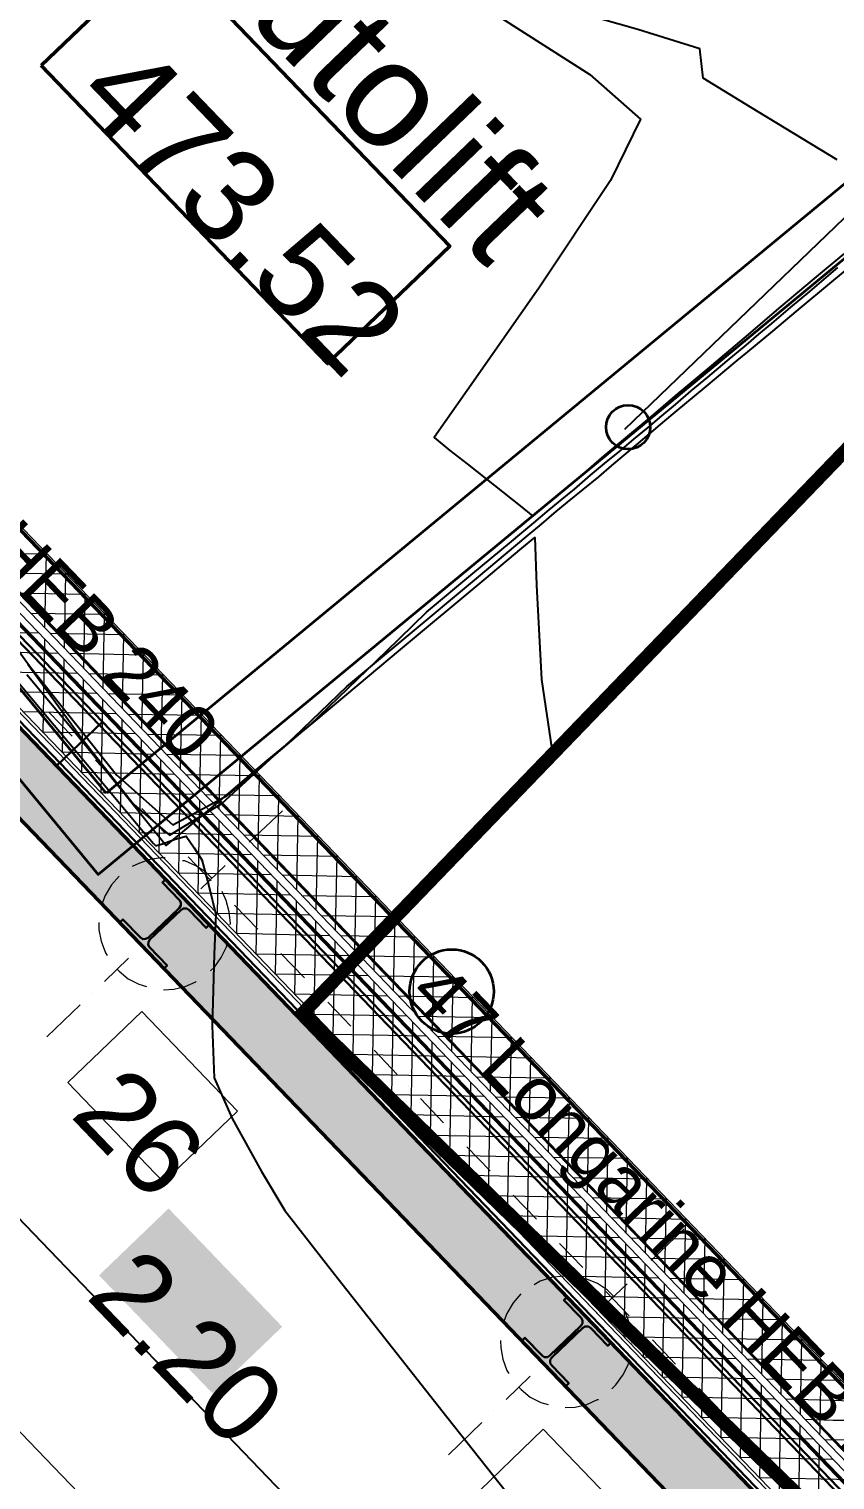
# Model space of a CAD drawing. Header units: metres. Extents: x 2687650.8 to 2687727.1, y 1234407.3 to 1234484.3.
# Drawn here: x 2687667.52 to 2687670.58, y 1234440.69 to 1234446.2 of the extents above; entities that cross this region are included whole.
import ezdxf

# ---------------------------------------------------------------- set-up
doc = ezdxf.new("R2010")
doc.units = ezdxf.units.M
for name, color, linetype, true_color in [('PDF_062_Bauten.062 Bauteilschraffuren', 7, 'Continuous', 0x7f7f7f), ('PDF_211_Wände_Beton.211', 7, 'Continuous', 0x7f7f7f), ('PDF_211_Wände_Beton.211 Bauteilschraffuren', 7, 'Continuous', 0x7f7f7f), ('PDF_211_Wände_Beton.211 Schichttrennlinien', 7, 'Continuous', 0x7f7f7f), ('PDF_3D_Kurven', 7, 'Continuous', 0xdda500), ('PDF_3D_Kurven-Nebenhoehen', 7, 'Continuous', 0xdda500), ('PDF_A-2D-BÖSCHUNGEN', 7, 'Continuous', 0xfdfdfd), ('PDF_AV_01234-Bobe-Gartenanlage', 7, 'Continuous', 0xfdfdfd), ('PDF_E_Farbe Beton', 7, 'Continuous', 0xdfff7f), ('PDF_Rühlwand Träger u Vermassung', 7, 'Continuous', 0x0ac1ff)]:
    doc.layers.add(name, color=color, linetype=linetype, true_color=true_color)
for name, color, linetype in [('PDF_A-KOTEN', 7, 'Continuous'), ('PDF_A__BEML', 7, 'Continuous'), ('PDF_A__Text', 7, 'Continuous'), ('PDF_AV_01211-Bobe-Gebaeude', 7, 'Continuous'), ('PDF_AV_01313-Mauer-Sockel', 7, 'Continuous'), ('PDF_E_BETON', 7, 'Continuous'), ('PDF_E_Text', 7, 'Continuous'), ('PDF_PDF_Geometrie', 5, 'Continuous'), ('PDF_Text', 7, 'Continuous')]:
    doc.layers.add(name, color=color, linetype=linetype)
doc.styles.add('PDF Arial', font='arial.ttf')

# ---------------------------------------------------------------- blocks, each defined once
blk = doc.blocks.new('A$C1c84ec86')
at = {"layer": 'PDF_A__BEML', "true_color": 0xffffff, "transparency": 33554559}
blk.add_hatch(color=7, dxfattribs=at).paths.add_polyline_path([(2037.96, 437.95), (2037.96, 401.33), (2100.19, 401.33), (2100.19, 437.95)])
at = {"layer": 'PDF_E_Farbe Beton', "true_color": 0xbfff7f, "transparency": 33554559}
h = blk.add_hatch(color=71, dxfattribs=at)
h.paths.add_polyline_path([(3096.53, 1972.34), (3087.64, 1847.46), (3087.42, 523.67), (612.36, 523.67), (612.36, 1217.32), (591.83, 1429.41), (592.04, 1430.89), (672.48, 2565.87), (2668.74, 2565.87), (2848.03, 2530.94), (2997.89, 2390.18), (3013.34, 2375.79), (3093.99, 2206.03), (3096.53, 2200.53)])
h.paths.add_polyline_path([(3120.45, 1972.34), (3120.45, 2206.03), (3039.8, 2375.79), (3033.03, 2390.18), (2883.16, 2530.94), (2859.46, 2553.17), (2794.47, 2565.87), (2671.07, 2589.79), (650.04, 2589.79), (648.35, 2565.87), (567.91, 1430.89), (568.12, 1429.41), (588.44, 1217.32), (588.44, 499.75), (3111.55, 499.75), (3111.55, 1847.46)], flags=0)
at = {"layer": 'PDF_Rühlwand Träger u Vermassung', "transparency": 33554559}
for points in [[(1946.94, 499.75), (1971.07, 499.75), (1971.07, 501.45), (1960.91, 501.45), (1960.49, 501.66), (1960.07, 502.08), (1959.86, 502.51), (1959.64, 502.72), (1959.64, 503.14), (1959.43, 503.56), (1959.64, 519.86), (1959.64, 520.71), (1959.86, 520.92), (1960.07, 521.34), (1960.28, 521.56), (1960.7, 521.77), (1960.91, 521.98), (1971.07, 521.98), (1971.07, 523.67), (1947.16, 523.67), (1947.16, 521.98), (1957.1, 521.98), (1957.53, 521.77), (1957.74, 521.56), (1958.16, 521.34), (1958.37, 520.92), (1958.37, 520.71), (1958.59, 520.29), (1958.59, 503.14), (1958.37, 502.72), (1958.16, 502.51), (1957.95, 502.08), (1957.53, 501.66), (1957.1, 501.45), (1946.94, 501.45)], [(2167.08, 499.75), (2191, 499.75), (2191, 501.45), (2180.84, 501.45), (2180.63, 501.66), (2180.21, 501.87), (2179.99, 502.08), (2179.78, 502.51), (2179.57, 502.72), (2179.57, 520.71), (2179.78, 520.92), (2179.99, 521.34), (2180.21, 521.56), (2180.63, 521.77), (2180.84, 521.98), (2191, 521.98), (2191, 523.67), (2167.08, 523.67), (2167.08, 521.98), (2177.24, 521.98), (2177.45, 521.77), (2177.88, 521.56), (2178.09, 521.34), (2178.3, 520.92), (2178.51, 520.71), (2178.51, 503.14), (2178.3, 502.72), (2178.3, 502.51), (2178.09, 502.08), (2177.88, 501.87), (2177.45, 501.66), (2177.24, 501.45), (2167.08, 501.45)]]:
    blk.add_hatch(color=256, dxfattribs=at).paths.add_polyline_path(points)
at = {"layer": 'PDF_062_Bauten.062 Bauteilschraffuren', "lineweight": 18}
blk.add_lwpolyline([(2621.11, 2560.79), (677.13, 2560.79), (608.13, 1589.22), (608.13, 1483.39), (616.38, 1483.39), (616.38, 527.69), (3083.61, 527.69), (3083.61, 1406.76), (3082.98, 1406.76), (3083.61, 1981.87), (3091.45, 1981.87), (3091.45, 2122.63)], dxfattribs=at)
at = {"layer": 'PDF_211_Wände_Beton.211', "lineweight": 18}
for points in [[(2625.56, 2560.79), (677.13, 2560.79), (676.5, 2552.75), (608.34, 1592.4), (608.34, 1483.39), (616.38, 1483.39), (616.38, 527.69), (617.44, 527.69), (3082.56, 527.69), (3083.61, 527.69), (3083.61, 1981.87), (3091.45, 1981.87), (3091.45, 2101.89), (3091.45, 2123.9)], [(3057.58, 2120.3), (2703.03, 2120.3), (2036.9, 2120.3), (1550.49, 2120.3), (1524.45, 2120.3), (1524.45, 1612.29), (1524.45, 1598.32), (1524.45, 1590.28), (1550.49, 1590.28), (1550.49, 2100.41), (2036.9, 2100.41), (2703.03, 2100.41), (3057.58, 2100.41), (3057.58, 1981.87), (3057.58, 553.73), (642.42, 553.73), (642.42, 1483.39), (642.42, 1591.13), (708.88, 2526.92), (2625.35, 2526.92)]]:
    blk.add_lwpolyline(points, dxfattribs=at)
blk.add_lwpolyline([(1630.5, 1014.75), (1610.39, 1014.75), (1610.39, 950.82), (1630.5, 950.82), (1630.5, 994.85), (2270.59, 994.85), (2270.59, 576.8), (1630.5, 576.8), (1630.5, 620.83), (1610.39, 620.83), (1610.39, 556.69), (1630.5, 556.69), (2290.49, 556.69), (2290.49, 576.8), (2290.49, 994.85), (2290.49, 1014.75)], close=True, dxfattribs=at)
at = {"layer": 'PDF_211_Wände_Beton.211 Bauteilschraffuren', "lineweight": 18}
for points in [[(2252.38, 556.69), (2270.59, 574.69), (2271.44, 575.74), (2272.49, 576.8), (2290.49, 594.79)], [(2262.97, 556.69), (2270.59, 564.1), (2276.73, 570.45), (2283.08, 576.8), (2290.49, 584.21)], [(1807.03, 556.69), (1826.93, 576.8)], [(1817.61, 556.69), (1837.51, 576.8)], [(1846.61, 556.69), (1826.72, 576.8)], [(1828.2, 556.69), (1848.09, 576.8)], [(1857.41, 556.69), (1837.3, 576.8)], [(1838.78, 556.69), (1858.68, 576.8)], [(1867.99, 556.69), (1847.88, 576.8)], [(1849.36, 556.69), (1869.47, 576.8)], [(1878.57, 556.69), (1858.47, 576.8)], [(1859.95, 556.69), (1880.06, 576.8)], [(1889.16, 556.69), (1869.05, 576.8)], [(1870.53, 556.69), (1890.64, 576.8)], [(1899.74, 556.69), (1879.84, 576.8)], [(1881.11, 556.69), (1901.22, 576.8)], [(1910.33, 556.69), (1890.43, 576.8)], [(1891.91, 556.69), (1911.81, 576.8)], [(1920.91, 556.69), (1901.01, 576.8)], [(1902.49, 556.69), (1922.39, 576.8)], [(1931.49, 556.69), (1911.6, 576.8)], [(1913.08, 556.69), (1932.97, 576.8)], [(1942.08, 556.69), (1922.18, 576.8)], [(1923.66, 556.69), (1943.56, 576.8)], [(1952.87, 556.69), (1932.76, 576.8)], [(1934.24, 556.69), (1954.14, 576.8)], [(1963.45, 556.69), (1943.35, 576.8)], [(1944.83, 556.69), (1964.94, 576.8)], [(1974.04, 556.69), (1953.93, 576.8)], [(1955.41, 556.69), (1975.52, 576.8)], [(1984.62, 556.69), (1964.51, 576.8)], [(1965.99, 556.69), (1986.1, 576.8)], [(1995.21, 556.69), (1975.31, 576.8)], [(1976.58, 556.69), (1996.69, 576.8)], [(2005.79, 556.69), (1985.89, 576.8)], [(1987.37, 556.69), (2007.27, 576.8)], [(2016.37, 556.69), (1996.48, 576.8)], [(1997.96, 556.69), (2017.85, 576.8)], [(2026.96, 556.69), (2007.06, 576.8)], [(2008.54, 556.69), (2028.44, 576.8)], [(2037.54, 556.69), (2017.64, 576.8)], [(2019.12, 556.69), (2039.02, 576.8)], [(2048.33, 556.69), (2028.23, 576.8)], [(2029.71, 556.69), (2049.6, 576.8)], [(2058.92, 556.69), (2038.81, 576.8)], [(2040.29, 556.69), (2060.4, 576.8)], [(2069.5, 556.69), (2049.39, 576.8)], [(2050.87, 556.69), (2070.98, 576.8)], [(2080.09, 556.69), (2059.98, 576.8)], [(2061.46, 556.69), (2081.57, 576.8)], [(2090.67, 556.69), (2070.77, 576.8)], [(2072.04, 556.69), (2092.15, 576.8)], [(2101.25, 556.69), (2081.36, 576.8)], [(2082.84, 556.69), (2102.73, 576.8)], [(2111.84, 556.69), (2091.94, 576.8)], [(2093.42, 556.69), (2113.32, 576.8)], [(2122.42, 556.69), (2102.52, 576.8)], [(2104, 556.69), (2123.9, 576.8)], [(2133, 556.69), (2113.11, 576.8)], [(2114.59, 556.69), (2134.48, 576.8)], [(2143.8, 556.69), (2123.69, 576.8)], [(2125.17, 556.69), (2145.07, 576.8)], [(2154.38, 556.69), (2134.27, 576.8)], [(2135.75, 556.69), (2155.86, 576.8)], [(2164.96, 556.69), (2144.86, 576.8)], [(2146.34, 556.69), (2166.45, 576.8)], [(2175.55, 556.69), (2155.44, 576.8)], [(2156.92, 556.69), (2177.03, 576.8)], [(2186.13, 556.69), (2166.23, 576.8)], [(2167.5, 556.69), (2187.61, 576.8)], [(2196.72, 556.69), (2176.82, 576.8)], [(2178.3, 556.69), (2198.2, 576.8)], [(2207.3, 556.69), (2187.4, 576.8)], [(2188.88, 556.69), (2208.78, 576.8)], [(2217.88, 556.69), (2197.99, 576.8)], [(2199.47, 556.69), (2219.36, 576.8)], [(2228.47, 556.69), (2208.57, 576.8)], [(2210.05, 556.69), (2229.95, 576.8)], [(2239.26, 556.69), (2219.15, 576.8)], [(2220.63, 556.69), (2240.53, 576.8)], [(2249.84, 556.69), (2229.74, 576.8)], [(2231.22, 556.69), (2251.33, 576.8)], [(2260.43, 556.69), (2240.32, 576.8)], [(2241.8, 556.69), (2261.91, 576.8)], [(2271.01, 556.69), (2270.59, 557.33), (2250.9, 576.8)], [(2273.76, 556.69), (2282.02, 565.16), (2290.49, 573.63)], [(1821.42, 528.75), (1846.4, 553.73)], [(1832.01, 528.75), (1856.98, 553.73)], [(1842.59, 528.75), (1867.57, 553.73)], [(1874.76, 528.75), (1849.79, 553.73)], [(1853.17, 528.75), (1878.15, 553.73)], [(1885.35, 528.75), (1860.37, 553.73)], [(1863.76, 528.75), (1888.73, 553.73)], [(1895.93, 528.75), (1870.95, 553.73)], [(1874.34, 528.75), (1899.32, 553.73)], [(1906.52, 528.75), (1881.54, 553.73)], [(1884.92, 528.75), (1910.11, 553.73)], [(1917.1, 528.75), (1892.12, 553.73)], [(1895.72, 528.75), (1920.7, 553.73)], [(1927.68, 528.75), (1902.71, 553.73)], [(1906.3, 528.75), (1931.28, 553.73)], [(1938.27, 528.75), (1913.29, 553.73)], [(1916.89, 528.75), (1941.86, 553.73)], [(1949.06, 528.75), (1923.87, 553.73)], [(1927.47, 528.75), (1952.45, 553.73)], [(1959.64, 528.75), (1934.67, 553.73)], [(1938.05, 528.75), (1963.03, 553.73)], [(1970.23, 528.75), (1945.25, 553.73)], [(1948.64, 528.75), (1973.61, 553.73)], [(1980.81, 528.75), (1955.83, 553.73)], [(1959.22, 528.75), (1984.2, 553.73)], [(1991.4, 528.75), (1966.42, 553.73)], [(1969.8, 528.75), (1994.78, 553.73)], [(2001.98, 528.75), (1977, 553.73)], [(1980.39, 528.75), (2005.58, 553.73)], [(2012.56, 528.75), (1987.59, 553.73)], [(1991.18, 528.75), (2016.16, 553.73)], [(2023.15, 528.75), (1998.17, 553.73)], [(2001.77, 528.75), (2026.74, 553.73)], [(2033.73, 528.75), (2008.75, 553.73)], [(2012.35, 528.75), (2037.33, 553.73)], [(2044.52, 528.75), (2019.34, 553.73)], [(2022.93, 528.75), (2047.91, 553.73)], [(2055.11, 528.75), (2030.13, 553.73)], [(2033.52, 528.75), (2058.49, 553.73)], [(2065.69, 528.75), (2040.71, 553.73)], [(2044.1, 528.75), (2069.08, 553.73)], [(2076.27, 528.75), (2051.3, 553.73)], [(2054.68, 528.75), (2079.66, 553.73)], [(2086.86, 528.75), (2061.88, 553.73)], [(2065.27, 528.75), (2090.25, 553.73)], [(2097.44, 528.75), (2072.46, 553.73)], [(2075.85, 528.75), (2101.04, 553.73)], [(2108.03, 528.75), (2083.05, 553.73)], [(2086.65, 528.75), (2111.62, 553.73)], [(2118.61, 528.75), (2093.63, 553.73)], [(2097.23, 528.75), (2122.21, 553.73)], [(2129.19, 528.75), (2104.22, 553.73)], [(2107.81, 528.75), (2132.79, 553.73)], [(2139.99, 528.75), (2114.8, 553.73)], [(2118.4, 528.75), (2143.37, 553.73)], [(2150.57, 528.75), (2125.59, 553.73)], [(2128.98, 528.75), (2153.96, 553.73)], [(2161.15, 528.75), (2136.18, 553.73)], [(2139.56, 528.75), (2164.54, 553.73)], [(2171.74, 528.75), (2146.76, 553.73)], [(2150.15, 528.75), (2175.13, 553.73)], [(2182.32, 528.75), (2157.34, 553.73)], [(2160.73, 528.75), (2185.71, 553.73)], [(2192.91, 528.75), (2167.93, 553.73)], [(2171.31, 528.75), (2196.5, 553.73)], [(2203.49, 528.75), (2178.51, 553.73)], [(2182.11, 528.75), (2207.09, 553.73)], [(2214.07, 528.75), (2189.1, 553.73)], [(2192.69, 528.75), (2217.67, 553.73)], [(2224.66, 528.75), (2199.68, 553.73)], [(2203.28, 528.75), (2228.25, 553.73)], [(2235.45, 528.75), (2210.26, 553.73)], [(2213.86, 528.75), (2238.84, 553.73)], [(2246.03, 528.75), (2221.06, 553.73)], [(2224.44, 528.75), (2249.42, 553.73)], [(2256.62, 528.75), (2231.64, 553.73)], [(2235.03, 528.75), (2260, 553.73)], [(2267.2, 528.75), (2242.22, 553.73)], [(2245.61, 528.75), (2270.59, 553.73)], [(2277.79, 528.75), (2252.81, 553.73)], [(2256.19, 528.75), (2281.17, 553.73)], [(2288.37, 528.75), (2263.39, 553.73)], [(2266.78, 528.75), (2291.97, 553.73)], [(2298.95, 528.75), (2273.98, 553.73)]]:
    blk.add_lwpolyline(points, dxfattribs=at)
at = {"layer": 'PDF_211_Wände_Beton.211 Schichttrennlinien', "lineweight": 18}
blk.add_lwpolyline([(617.44, 528.75), (642.42, 528.75), (3057.58, 528.75), (3082.56, 528.75)], dxfattribs=at)
at = {"layer": 'PDF_3D_Kurven', "lineweight": 25}
for points in [[(1803.01, 538.7), (1863.33, 534.47), (1905.46, 531.72), (1927.05, 530.23), (1934.24, 529.81), (1935.3, 529.81), (1935.51, 530.02), (1936.57, 532.14), (1938.69, 536.8), (1940.81, 540.61), (1946.1, 539.76), (1951.39, 538.7), (1960.28, 533.83), (1970.02, 528.12), (1980.39, 517.32), (1999.44, 497.85), (2014.26, 484.73), (2030.13, 479.01), (2052.36, 473.08), (2069.08, 469.27), (2099.56, 466.1), (2168.14, 459.32), (2256.19, 450.86)], [(1927.05, 896.64), (1889.79, 886.69), (1869.47, 881.4), (1865.03, 884.78), (1860.58, 888.17), (1838.99, 876.32), (1799.62, 853.46)], [(1800.05, 842.02), (1838.57, 851.34), (1864.18, 853.46), (1873.07, 829.11), (1883.65, 781.28), (1892.76, 734.71), (1896.99, 713.33), (1904.61, 714.18), (1912.87, 715.45), (1925.99, 717.14), (1938.27, 718.83), (1944.4, 719.68), (1945.25, 730.69), (1946.1, 743.6), (1946.73, 755.03), (1947.58, 766.67), (1948.43, 778.31), (1949.06, 790.38), (1950.12, 806.04), (1951.39, 824.24), (1952.45, 842.66), (1953.51, 859.17), (1954.56, 873.78)]]:
    blk.add_lwpolyline(points, dxfattribs=at)
at = {"layer": 'PDF_3D_Kurven-Nebenhoehen', "lineweight": 25}
for points in [[(1802.59, 549.5), (1853.6, 542.51), (1905.67, 537.64), (1934.24, 539.97), (1940.59, 562.83), (1942.92, 603.68), (1942.92, 644.11), (1942.71, 665.28), (1944.4, 688.14), (1945.67, 706.13), (1946.1, 712.27), (1946.52, 718.2), (1946.94, 724.76), (1947.37, 731.32), (1948, 738.09), (1948.43, 746.14), (1948.85, 753.12), (1949.48, 760.53), (1949.91, 767.52), (1950.54, 774.5), (1950.97, 781.28), (1951.39, 788.05), (1951.81, 795.88), (1952.45, 804.14), (1953.08, 813.66), (1953.72, 822.97), (1954.14, 829.32), (1954.56, 835.67), (1955.2, 844.99), (1955.83, 854.51), (1956.26, 861.5), (1956.68, 868.48)], [(1852.12, 542.51), (1885.98, 537.85), (1918.37, 534.68), (1936.15, 536.37), (1941.23, 559.02), (1942.08, 596.28), (1942.08, 624), (1944.19, 652.16), (1946.73, 688.78), (1948, 707.19), (1948.43, 713.33), (1948.85, 719.89), (1949.27, 726.24), (1949.7, 732.8), (1950.33, 740.42), (1950.97, 748.04), (1951.39, 754.6), (1952.24, 767.73), (1953.08, 780.85), (1953.51, 785.93), (1954.56, 801.17), (1955.62, 816.41), (1956.05, 821.7), (1956.89, 832.92), (1957.74, 846.47), (1959.01, 862.98), (1960.07, 877.37)], [(1854.66, 539.55), (1882.6, 537.64), (1901.22, 535.95), (1925.78, 533.83), (1938.05, 532.77), (1938.69, 540.82), (1939.96, 559.23), (1941.44, 582.73), (1943.13, 605.59), (1946.1, 648.35), (1949.06, 689.62), (1950.33, 708.25), (1950.75, 714.6), (1964.3, 702.53), (1991.4, 679.04), (2013.2, 663.59), (2014.68, 663.59)]]:
    blk.add_lwpolyline(points, dxfattribs=at)
at = {"layer": 'PDF_A-2D-BÖSCHUNGEN', "lineweight": 25}
blk.add_lwpolyline([(2362.45, 1069.15), (2362.45, 559.23), (2312.5, 559.23), (1602.56, 559.23), (1552.39, 559.23), (1552.39, 558.6), (2362.45, 558.81), (2362.45, 559.23)], dxfattribs=at)
at = {"layer": 'PDF_A-KOTEN', "lineweight": 50}
blk.add_lwpolyline([(1691.88, 703.59), (1691.88, 767.94), (1848.73, 767.94), (1848.73, 703.59)], close=True, dxfattribs=at)
at = {"layer": 'PDF_A__BEML', "lineweight": 25}
blk.add_lwpolyline([(1942.92, 394.34), (2195.02, 394.34)], dxfattribs=at)
at = {"layer": 'PDF_A__Text', "lineweight": 18}
for points in [[(2029.5, 482.4), (1977, 482.4), (1977, 443.45), (2029.5, 443.45)], [(2249.42, 482.4), (2196.93, 482.4), (2196.93, 443.45), (2249.42, 443.45)]]:
    blk.add_lwpolyline(points, close=True, dxfattribs=at)
at = {"layer": 'PDF_AV_01211-Bobe-Gebaeude', "lineweight": 0, "const_width": 5.09}
blk.add_lwpolyline([(2642.28, 1209.17), (2629.9, 1514.08), (2219.05, 1482.01), (2230.69, 1192.23), (1979.96, 1181.97), (1981.02, 1154.03), (1996.16, 1154.66), (2019.86, 526), (2669.48, 547.91), (2667.89, 588.13), (2643.66, 1178.9)], dxfattribs=at)
at = {"layer": 'PDF_AV_01234-Bobe-Gartenanlage', "lineweight": 25}
for points in [[(2008.96, 815.78), (2008.96, 816.41)], [(2008.96, 814.93), (2008.96, 815.57)], [(2008.96, 813.87), (2008.96, 814.72)], [(2008.96, 813.03), (2008.96, 813.66)], [(2008.96, 812.18), (2008.96, 812.81)], [(2009.18, 811.12), (2008.96, 811.97)], [(2009.18, 810.27), (2009.18, 810.91)], [(2009.18, 809.22), (2009.18, 810.06)], [(2009.18, 808.37), (2009.18, 809)], [(2009.18, 807.52), (2009.18, 808.16)], [(2009.18, 806.46), (2009.18, 807.31)], [(2009.39, 805.62), (2009.18, 806.25)], [(2009.39, 804.56), (2009.39, 805.41)], [(2009.39, 803.71), (2009.39, 804.35)], [(2009.39, 802.87), (2009.39, 803.5)], [(2009.39, 801.81), (2009.39, 802.65)], [(2009.39, 800.96), (2009.39, 801.6)], [(2009.6, 800.11), (2009.39, 800.75)], [(2009.6, 799.06), (2009.6, 799.69)], [(2009.6, 798.21), (2009.6, 798.84)], [(2009.6, 797.15), (2009.6, 798)], [(2009.6, 796.3), (2009.6, 796.94)], [(2009.6, 795.46), (2009.6, 796.09)], [(2009.81, 794.4), (2009.6, 795.03)], [(2009.81, 793.55), (2009.81, 794.19)], [(2009.81, 792.49), (2009.81, 793.34)], [(2009.81, 791.65), (2009.81, 792.28)], [(2009.81, 790.8), (2009.81, 791.44)], [(2009.81, 789.74), (2009.81, 790.59)], [(2010.02, 788.9), (2009.81, 789.53)], [(2010.02, 787.84), (2010.02, 788.68)], [(2010.02, 786.99), (2010.02, 787.63)], [(2010.02, 786.14), (2010.02, 786.78)], [(2010.02, 785.09), (2010.02, 785.93)], [(2010.02, 784.24), (2010.02, 784.87)], [(2010.23, 783.18), (2010.02, 784.03)], [(2010.23, 782.33), (2010.23, 782.97)], [(2010.23, 781.49), (2010.23, 782.12)], [(2010.23, 780.43), (2010.23, 781.28)], [(2010.23, 779.58), (2010.23, 780.22)], [(2010.23, 778.74), (2010.23, 779.37)], [(2010.45, 777.68), (2010.23, 778.31)], [(2010.45, 776.83), (2010.45, 777.47)], [(2010.45, 775.77), (2010.45, 776.62)], [(2010.45, 774.93), (2010.45, 775.56)], [(2010.45, 774.08), (2010.45, 774.71)], [(2010.45, 773.02), (2010.45, 773.87)], [(2010.66, 772.17), (2010.45, 772.81)], [(2010.66, 771.12), (2010.66, 771.96)], [(2010.66, 770.27), (2010.66, 770.9)], [(2010.66, 769.42), (2010.66, 770.06)], [(2010.66, 768.36), (2010.66, 769.21)], [(2010.66, 767.52), (2010.66, 768.15)], [(2010.87, 766.46), (2010.66, 767.31)], [(2010.87, 765.61), (2010.87, 766.25)], [(2010.87, 764.77), (2010.87, 765.4)], [(2010.87, 763.71), (2010.87, 764.55)], [(2010.87, 762.86), (2010.87, 763.5)], [(2010.87, 762.01), (2010.87, 762.65)], [(2011.08, 760.96), (2010.87, 761.59)], [(2011.08, 760.11), (2011.08, 760.74)], [(2011.08, 759.05), (2011.08, 759.9)], [(2011.08, 758.2), (2011.08, 758.84)], [(2011.08, 757.36), (2011.08, 757.99)], [(2011.08, 756.3), (2011.08, 756.93)], [(2011.29, 755.45), (2011.08, 756.09)], [(2011.29, 754.39), (2011.29, 755.24)], [(2011.29, 753.55), (2011.29, 754.18)], [(2011.29, 752.7), (2011.29, 753.33)], [(2011.29, 751.64), (2011.29, 752.49)], [(2011.29, 750.79), (2011.29, 751.43)], [(2011.5, 749.74), (2011.29, 750.58)], [(2011.5, 748.89), (2011.5, 749.52)], [(2011.5, 748.04), (2011.5, 748.68)], [(2011.5, 746.98), (2011.5, 747.83)], [(2011.5, 746.14), (2011.5, 746.77)], [(2011.5, 745.08), (2011.5, 745.93)], [(2011.72, 744.23), (2011.5, 744.87)], [(2011.72, 743.39), (2011.72, 744.02)], [(2011.72, 742.33), (2011.72, 743.17)], [(2011.72, 741.48), (2011.72, 742.12)], [(2011.72, 740.63), (2011.72, 741.27)], [(2011.72, 739.58), (2011.72, 740.21)], [(2011.93, 738.73), (2011.72, 739.36)], [(2011.93, 737.67), (2011.93, 738.52)], [(2011.93, 736.82), (2011.93, 737.46)], [(2011.93, 735.98), (2011.93, 736.61)], [(2011.93, 734.92), (2011.93, 735.55)], [(2011.93, 734.07), (2011.93, 734.71)], [(2012.14, 733.01), (2011.93, 733.86)], [(2012.14, 732.17), (2012.14, 732.8)], [(2012.14, 731.32), (2012.14, 731.96)], [(2012.14, 730.26), (2012.14, 731.11)], [(2012.14, 729.42), (2012.14, 730.05)], [(2012.14, 728.36), (2012.14, 729.2)], [(2012.35, 727.51), (2012.14, 728.15)], [(2012.35, 726.66), (2012.35, 727.3)], [(2012.35, 725.61), (2012.35, 726.45)], [(2012.35, 724.76), (2012.35, 725.39)], [(2012.35, 723.7), (2012.35, 724.55)], [(2012.35, 722.85), (2012.35, 723.49)], [(2012.56, 722.01), (2012.35, 722.64)], [(2012.56, 720.95), (2012.56, 721.8)], [(2012.56, 720.1), (2012.56, 720.74)], [(2012.56, 719.26), (2012.56, 719.89)], [(2012.56, 718.2), (2012.56, 718.83)], [(2012.56, 717.35), (2012.56, 717.99)], [(2012.77, 716.29), (2012.56, 717.14)], [(2012.77, 715.45), (2012.77, 716.08)], [(2012.77, 714.6), (2012.77, 715.23)], [(2012.77, 713.54), (2012.77, 714.18)], [(2012.77, 712.69), (2012.77, 713.33)], [(2012.77, 711.64), (2012.77, 712.48)], [(2012.99, 710.79), (2012.77, 711.42)], [(2012.99, 709.94), (2012.99, 710.58)], [(2012.99, 708.88), (2012.99, 709.73)], [(2012.99, 708.04), (2012.99, 708.67)], [(2012.99, 706.98), (2012.99, 707.83)], [(2012.99, 706.13), (2012.99, 706.77)], [(2013.2, 705.29), (2012.99, 705.92)], [(2013.2, 704.23), (2013.2, 705.07)], [(2013.2, 703.38), (2013.2, 704.02)], [(2013.2, 702.53), (2013.2, 703.17)], [(2013.2, 701.48), (2013.2, 702.11)], [(2013.2, 700.63), (2013.2, 701.26)], [(2013.41, 699.57), (2013.2, 700.42)], [(2013.41, 698.72), (2013.41, 699.36)], [(2013.41, 697.88), (2013.41, 698.51)], [(2013.41, 696.82), (2013.41, 697.45)], [(2013.41, 695.97), (2013.41, 696.61)], [(2013.41, 694.91), (2013.41, 695.76)], [(2013.62, 694.07), (2013.41, 694.7)], [(2013.62, 693.22), (2013.62, 693.86)], [(2013.62, 692.16), (2013.62, 693.01)], [(2013.62, 691.32), (2013.62, 691.95)], [(2013.62, 690.26), (2013.62, 691.1)], [(2013.62, 689.41), (2013.62, 690.05)], [(2013.83, 688.56), (2013.62, 689.2)], [(2013.83, 687.51), (2013.83, 688.35)], [(2013.83, 686.66), (2013.83, 687.29)], [(2013.83, 685.6), (2013.83, 686.45)], [(2013.83, 684.75), (2013.83, 685.39)], [(2013.83, 683.91), (2013.83, 684.54)], [(2014.04, 682.85), (2013.83, 683.7)], [(2014.04, 682), (2014.04, 682.64)], [(2014.04, 681.16), (2014.04, 681.79)], [(2014.04, 680.1), (2014.04, 680.73)], [(2014.04, 679.25), (2014.04, 679.89)], [(2014.04, 678.19), (2014.04, 679.04)], [(2014.26, 677.35), (2014.04, 677.98)], [(2014.26, 676.5), (2014.26, 677.13)], [(2014.26, 675.44), (2014.26, 676.08)], [(2014.26, 674.59), (2014.26, 675.23)], [(2014.26, 673.54), (2014.26, 674.38)], [(2014.26, 672.69), (2014.26, 673.32)], [(2014.47, 671.84), (2014.26, 672.48)], [(2014.47, 670.78), (2014.47, 671.63)], [(2014.47, 669.94), (2014.47, 670.57)], [(2014.47, 668.88), (2014.47, 669.73)], [(2014.47, 668.03), (2014.47, 668.67)], [(2014.47, 667.19), (2014.47, 667.82)], [(2014.68, 666.13), (2014.47, 666.97)], [(2014.68, 665.28), (2014.68, 665.92)], [(2014.68, 664.22), (2014.68, 665.07)], [(2014.68, 663.38), (2014.68, 664.01)], [(2014.68, 662.53), (2014.68, 663.16)], [(2014.68, 661.47), (2014.68, 662.32)], [(2014.89, 660.62), (2014.68, 661.26)], [(2014.89, 659.78), (2014.89, 660.41)], [(2014.89, 658.72), (2014.89, 659.35)], [(2014.89, 657.87), (2014.89, 658.51)], [(2014.89, 656.81), (2014.89, 657.66)], [(2014.89, 655.97), (2014.89, 656.6)], [(2015.1, 655.12), (2014.89, 655.75)], [(2015.1, 654.06), (2015.1, 654.7)], [(2015.1, 653.21), (2015.1, 653.85)], [(2015.1, 652.16), (2015.1, 653)], [(2015.1, 651.31), (2015.1, 651.94)], [(2015.1, 650.46), (2015.1, 651.1)], [(2015.31, 649.4), (2015.1, 650.25)], [(2015.31, 648.56), (2015.31, 649.19)], [(2015.31, 647.5), (2015.31, 648.35)], [(2015.31, 646.65), (2015.31, 647.29)], [(2015.31, 645.81), (2015.31, 646.44)], [(2015.31, 644.75), (2015.31, 645.59)], [(2015.31, 643.9), (2015.31, 644.54)], [(2015.53, 642.84), (2015.53, 643.69)], [(2015.53, 642), (2015.53, 642.63)], [(2015.53, 641.15), (2015.53, 641.78)], [(2015.53, 640.09), (2015.53, 640.94)], [(2015.53, 639.24), (2015.53, 639.88)], [(2015.53, 638.4), (2015.53, 639.03)], [(2015.74, 637.34), (2015.74, 637.97)], [(2015.74, 636.49), (2015.74, 637.13)], [(2015.74, 635.43), (2015.74, 636.28)], [(2015.74, 634.59), (2015.74, 635.22)], [(2015.74, 633.74), (2015.74, 634.38)], [(2015.74, 632.68), (2015.74, 633.53)], [(2015.95, 631.84), (2015.95, 632.47)], [(2015.95, 630.78), (2015.95, 631.62)], [(2015.95, 629.93), (2015.95, 630.57)], [(2015.95, 629.08), (2015.95, 629.72)], [(2015.95, 628.03), (2015.95, 628.87)], [(2015.95, 627.18), (2015.95, 627.81)], [(2016.16, 626.12), (2016.16, 626.97)], [(2016.16, 625.27), (2016.16, 625.91)], [(2016.16, 624.43), (2016.16, 625.06)], [(2016.16, 623.37), (2016.16, 624.22)], [(2016.16, 622.52), (2016.16, 623.16)], [(2016.16, 621.68), (2016.16, 622.31)], [(2016.37, 620.62), (2016.37, 621.25)], [(2016.37, 619.77), (2016.37, 620.41)], [(2016.37, 618.71), (2016.37, 619.56)], [(2016.37, 617.87), (2016.37, 618.5)], [(2016.37, 617.02), (2016.37, 617.65)], [(2016.37, 615.96), (2016.37, 616.6)], [(2016.58, 615.11), (2016.58, 615.75)], [(2016.58, 614.06), (2016.58, 614.9)], [(2016.58, 613.21), (2016.58, 613.84)], [(2016.58, 612.36), (2016.58, 613)], [(2016.58, 611.3), (2016.58, 612.15)], [(2016.58, 610.46), (2016.58, 611.09)], [(2016.8, 609.4), (2016.8, 610.25)], [(2016.8, 608.55), (2016.8, 609.19)], [(2016.8, 607.71), (2016.8, 608.34)], [(2016.8, 606.65), (2016.8, 607.49)], [(2016.8, 605.8), (2016.8, 606.44)], [(2016.8, 604.74), (2016.8, 605.59)], [(2017.01, 603.9), (2017.01, 604.53)], [(2017.01, 603.05), (2017.01, 603.68)], [(2017.01, 601.99), (2017.01, 602.84)], [(2017.01, 601.14), (2017.01, 601.78)], [(2017.01, 600.3), (2017.01, 600.93)], [(2017.01, 599.24), (2017.01, 599.87)], [(2017.22, 598.39), (2017.22, 599.03)], [(2017.22, 597.33), (2017.22, 598.18)], [(2017.22, 596.49), (2017.22, 597.12)], [(2017.22, 595.64), (2017.22, 596.28)], [(2017.22, 594.58), (2017.22, 595.22)], [(2017.22, 593.74), (2017.22, 594.37)], [(2017.43, 592.68), (2017.43, 593.52)], [(2017.43, 591.83), (2017.43, 592.47)], [(2017.43, 590.98), (2017.43, 591.62)], [(2017.43, 589.93), (2017.43, 590.77)], [(2017.43, 589.08), (2017.43, 589.71)], [(2017.43, 588.02), (2017.43, 588.87)], [(2017.64, 587.17), (2017.64, 587.81)], [(2017.64, 586.33), (2017.64, 586.96)], [(2017.64, 585.27), (2017.64, 586.12)], [(2017.64, 584.42), (2017.64, 585.06)], [(2017.64, 583.36), (2017.64, 584.21)], [(2017.64, 582.52), (2017.64, 583.15)], [(2017.85, 581.67), (2017.64, 582.31)], [(2017.85, 580.61), (2017.85, 581.46)], [(2017.85, 579.77), (2017.85, 580.4)], [(2017.85, 578.92), (2017.85, 579.55)], [(2017.85, 577.86), (2017.85, 578.5)], [(2017.85, 577.01), (2017.85, 577.65)], [(2018.07, 575.96), (2017.85, 576.8)], [(2018.07, 575.11), (2018.07, 575.74)], [(2018.07, 574.26), (2018.07, 574.9)], [(2018.07, 573.2), (2018.07, 573.84)], [(2018.07, 572.36), (2018.07, 572.99)], [(2018.07, 571.3), (2018.07, 572.15)], [(2018.28, 570.45), (2018.07, 571.09)], [(2018.28, 569.61), (2018.28, 570.24)], [(2018.28, 568.55), (2018.28, 569.39)], [(2018.28, 567.7), (2018.28, 568.34)], [(2018.28, 566.64), (2018.28, 567.49)], [(2018.28, 565.79), (2018.28, 566.43)], [(2018.49, 564.95), (2018.28, 565.58)], [(2018.49, 563.89), (2018.49, 564.74)], [(2018.49, 563.04), (2018.49, 563.68)], [(2018.49, 562.2), (2018.49, 562.83)], [(2018.49, 561.14), (2018.49, 561.77)], [(2018.49, 560.29), (2018.49, 560.93)], [(2018.7, 559.23), (2018.49, 560.08)], [(2018.7, 558.39), (2018.7, 559.02)], [(2018.7, 557.54), (2018.7, 558.17)], [(2018.7, 556.48), (2018.7, 557.12)], [(2018.7, 555.63), (2018.7, 556.27)], [(2018.7, 554.58), (2018.7, 555.42)], [(2018.91, 553.73), (2018.7, 554.36)], [(2018.91, 552.88), (2018.91, 553.52)], [(2018.91, 551.82), (2018.91, 552.67)], [(2018.91, 550.98), (2018.91, 551.61)], [(2018.91, 549.92), (2018.91, 550.77)], [(2018.91, 549.07), (2018.91, 549.71)], [(2019.12, 548.23), (2018.91, 548.86)], [(2019.12, 547.17), (2019.12, 548.01)], [(2019.12, 546.32), (2019.12, 546.96)], [(2019.12, 545.26), (2019.12, 546.11)], [(2019.12, 544.42), (2019.12, 545.05)], [(2019.12, 543.57), (2019.12, 544.2)], [(2019.34, 542.51), (2019.12, 543.36)], [(2019.34, 541.66), (2019.34, 542.3)], [(2019.34, 540.82), (2019.34, 541.45)], [(2019.34, 539.76), (2019.34, 540.39)], [(2019.34, 538.91), (2019.34, 539.55)], [(2019.34, 537.85), (2019.34, 538.7)], [(2019.55, 537.01), (2019.34, 537.64)], [(2019.55, 536.16), (2019.55, 536.8)], [(2019.55, 535.1), (2019.55, 535.74)], [(2019.55, 534.26), (2019.55, 534.89)], [(2019.55, 533.2), (2019.55, 534.04)], [(2255.77, 534.04), (2255.14, 533.83)], [(2256.83, 534.04), (2255.98, 534.04)], [(2257.68, 534.04), (2257.04, 534.04)], [(2258.52, 534.04), (2257.89, 534.04)], [(2259.58, 534.04), (2258.73, 534.04)], [(2260.43, 534.04), (2259.79, 534.04)], [(2261.49, 534.04), (2260.64, 534.04)], [(2262.33, 534.26), (2261.7, 534.26)], [(2263.18, 534.26), (2262.54, 534.26)], [(2264.24, 534.26), (2263.39, 534.26)], [(2265.08, 534.26), (2264.45, 534.26)], [(2265.93, 534.26), (2265.3, 534.26)], [(2266.99, 534.26), (2266.35, 534.26)], [(2267.84, 534.47), (2267.2, 534.26)], [(2268.9, 534.47), (2268.05, 534.47)], [(2269.74, 534.47), (2269.11, 534.47)], [(2270.59, 534.47), (2269.95, 534.47)], [(2271.65, 534.47), (2271.01, 534.47)], [(2272.49, 534.47), (2271.86, 534.47)], [(2273.55, 534.47), (2272.71, 534.47)], [(2019.55, 532.35), (2019.55, 532.99)], [(2019.76, 531.5), (2019.55, 532.14)], [(2019.76, 530.45), (2019.76, 531.29)], [(2019.76, 529.6), (2019.76, 530.23)], [(2019.76, 528.54), (2019.76, 529.39)], [(2092.15, 528.54), (2091.52, 528.33)], [(2093.21, 528.54), (2092.36, 528.54)], [(2094.06, 528.54), (2093.42, 528.54)], [(2094.9, 528.54), (2094.27, 528.54)], [(2095.96, 528.54), (2095.33, 528.54)], [(2096.81, 528.54), (2096.17, 528.54)], [(2097.87, 528.54), (2097.02, 528.54)], [(2098.71, 528.75), (2098.08, 528.54)], [(2099.56, 528.75), (2098.92, 528.75)], [(2100.62, 528.75), (2099.98, 528.75)], [(2101.46, 528.75), (2100.83, 528.75)], [(2102.52, 528.75), (2101.68, 528.75)], [(2103.37, 528.75), (2102.73, 528.75)], [(2104.22, 528.75), (2103.58, 528.75)], [(2105.27, 528.96), (2104.43, 528.75)], [(2106.12, 528.96), (2105.49, 528.96)], [(2107.18, 528.96), (2106.33, 528.96)], [(2108.03, 528.96), (2107.39, 528.96)], [(2108.87, 528.96), (2108.24, 528.96)], [(2109.93, 528.96), (2109.08, 528.96)], [(2110.78, 528.96), (2110.14, 528.96)], [(2111.84, 529.18), (2110.99, 529.18)], [(2112.68, 529.18), (2112.05, 529.18)], [(2113.53, 529.18), (2112.89, 529.18)], [(2114.59, 529.18), (2113.74, 529.18)], [(2115.43, 529.18), (2114.8, 529.18)], [(2116.28, 529.18), (2115.65, 529.18)], [(2117.34, 529.39), (2116.7, 529.18)], [(2118.19, 529.39), (2117.55, 529.39)], [(2119.24, 529.39), (2118.4, 529.39)], [(2120.09, 529.39), (2119.46, 529.39)], [(2120.94, 529.39), (2120.3, 529.39)], [(2122, 529.39), (2121.36, 529.39)], [(2122.84, 529.39), (2122.21, 529.39)], [(2123.9, 529.6), (2123.05, 529.39)], [(2124.75, 529.6), (2124.11, 529.6)], [(2125.59, 529.6), (2124.96, 529.6)], [(2126.65, 529.6), (2125.81, 529.6)], [(2127.5, 529.6), (2126.86, 529.6)], [(2128.56, 529.6), (2127.71, 529.6)], [(2129.4, 529.6), (2128.77, 529.6)], [(2130.25, 529.81), (2129.62, 529.6)], [(2131.31, 529.81), (2130.46, 529.81)], [(2132.16, 529.81), (2131.52, 529.81)], [(2133.21, 529.81), (2132.37, 529.81)], [(2134.06, 529.81), (2133.43, 529.81)], [(2134.91, 529.81), (2134.27, 529.81)], [(2135.97, 529.81), (2135.12, 529.81)], [(2136.81, 530.02), (2136.18, 530.02)], [(2137.66, 530.02), (2137.02, 530.02)], [(2138.72, 530.02), (2138.08, 530.02)], [(2139.56, 530.02), (2138.93, 530.02)], [(2140.62, 530.02), (2139.78, 530.02)], [(2141.47, 530.02), (2140.83, 530.02)], [(2142.32, 530.23), (2141.68, 530.02)], [(2143.37, 530.23), (2142.74, 530.23)], [(2144.22, 530.23), (2143.59, 530.23)], [(2145.28, 530.23), (2144.43, 530.23)], [(2146.13, 530.23), (2145.49, 530.23)], [(2146.97, 530.23), (2146.34, 530.23)], [(2148.03, 530.23), (2147.18, 530.23)], [(2148.88, 530.45), (2148.24, 530.23)], [(2149.94, 530.45), (2149.09, 530.45)], [(2150.78, 530.45), (2150.15, 530.45)], [(2151.63, 530.45), (2150.99, 530.45)], [(2152.69, 530.45), (2151.84, 530.45)], [(2153.53, 530.45), (2152.9, 530.45)], [(2154.59, 530.45), (2153.75, 530.45)], [(2155.44, 530.66), (2154.8, 530.45)], [(2156.29, 530.66), (2155.65, 530.66)], [(2157.34, 530.66), (2156.5, 530.66)], [(2158.19, 530.66), (2157.56, 530.66)], [(2159.04, 530.66), (2158.4, 530.66)], [(2160.1, 530.66), (2159.46, 530.66)], [(2160.94, 530.66), (2160.31, 530.66)], [(2162, 530.87), (2161.15, 530.87)], [(2162.85, 530.87), (2162.21, 530.87)], [(2163.69, 530.87), (2163.06, 530.87)], [(2164.75, 530.87), (2164.12, 530.87)], [(2165.6, 530.87), (2164.96, 530.87)], [(2166.66, 530.87), (2165.81, 530.87)], [(2167.5, 531.08), (2166.87, 530.87)], [(2168.35, 531.08), (2167.72, 531.08)], [(2169.41, 531.08), (2168.56, 531.08)], [(2170.26, 531.08), (2169.62, 531.08)], [(2171.31, 531.08), (2170.47, 531.08)], [(2172.16, 531.08), (2171.53, 531.08)], [(2173.01, 531.08), (2172.37, 531.08)], [(2174.07, 531.29), (2173.22, 531.08)], [(2174.91, 531.29), (2174.28, 531.29)], [(2175.97, 531.29), (2175.13, 531.29)], [(2176.82, 531.29), (2176.18, 531.29)], [(2177.67, 531.29), (2177.03, 531.29)], [(2178.72, 531.29), (2177.88, 531.29)], [(2179.57, 531.29), (2178.94, 531.29)], [(2180.42, 531.5), (2179.78, 531.29)], [(2181.48, 531.5), (2180.84, 531.5)], [(2182.32, 531.5), (2181.69, 531.5)], [(2183.38, 531.5), (2182.53, 531.5)], [(2184.23, 531.5), (2183.59, 531.5)], [(2185.07, 531.5), (2184.44, 531.5)], [(2186.13, 531.5), (2185.5, 531.5)], [(2186.98, 531.72), (2186.34, 531.72)], [(2188.04, 531.72), (2187.19, 531.72)], [(2188.88, 531.72), (2188.25, 531.72)], [(2189.73, 531.72), (2189.1, 531.72)], [(2190.79, 531.72), (2189.94, 531.72)], [(2191.64, 531.72), (2191, 531.72)], [(2192.69, 531.93), (2191.85, 531.72)], [(2193.54, 531.93), (2192.91, 531.93)], [(2194.39, 531.93), (2193.75, 531.93)], [(2195.45, 531.93), (2194.6, 531.93)], [(2196.29, 531.93), (2195.66, 531.93)], [(2197.35, 531.93), (2196.5, 531.93)], [(2198.2, 531.93), (2197.56, 531.93)], [(2199.04, 532.14), (2198.41, 531.93)], [(2200.1, 532.14), (2199.26, 532.14)], [(2200.95, 532.14), (2200.31, 532.14)], [(2201.8, 532.14), (2201.16, 532.14)], [(2202.85, 532.14), (2202.22, 532.14)], [(2203.7, 532.14), (2203.07, 532.14)], [(2204.76, 532.14), (2203.91, 532.14)], [(2205.61, 532.35), (2204.97, 532.14)], [(2206.45, 532.35), (2205.82, 532.35)], [(2207.51, 532.35), (2206.88, 532.35)], [(2208.36, 532.35), (2207.72, 532.35)], [(2209.42, 532.35), (2208.57, 532.35)], [(2210.26, 532.35), (2209.63, 532.35)], [(2211.11, 532.35), (2210.47, 532.35)], [(2212.17, 532.56), (2211.32, 532.56)], [(2213.01, 532.56), (2212.38, 532.56)], [(2214.07, 532.56), (2213.23, 532.56)], [(2214.92, 532.56), (2214.28, 532.56)], [(2215.77, 532.56), (2215.13, 532.56)], [(2216.82, 532.56), (2215.98, 532.56)], [(2217.67, 532.77), (2217.04, 532.56)], [(2218.73, 532.77), (2217.88, 532.77)], [(2219.58, 532.77), (2218.94, 532.77)], [(2220.42, 532.77), (2219.79, 532.77)], [(2221.48, 532.77), (2220.63, 532.77)], [(2222.33, 532.77), (2221.69, 532.77)], [(2223.17, 532.77), (2222.54, 532.77)], [(2224.23, 532.99), (2223.6, 532.77)], [(2225.08, 532.99), (2224.44, 532.99)], [(2226.14, 532.99), (2225.29, 532.99)], [(2226.98, 532.99), (2226.35, 532.99)], [(2227.83, 532.99), (2227.2, 532.99)], [(2228.89, 532.99), (2228.25, 532.99)], [(2229.74, 532.99), (2229.1, 532.99)], [(2230.79, 533.2), (2229.95, 532.99)], [(2231.64, 533.2), (2231.01, 533.2)], [(2232.49, 533.2), (2231.85, 533.2)], [(2233.55, 533.2), (2232.7, 533.2)], [(2234.39, 533.2), (2233.76, 533.2)], [(2235.45, 533.2), (2234.6, 533.2)], [(2236.3, 533.2), (2235.66, 533.2)], [(2237.14, 533.41), (2236.51, 533.41)], [(2238.2, 533.41), (2237.36, 533.41)], [(2239.05, 533.41), (2238.41, 533.41)], [(2240.11, 533.41), (2239.26, 533.41)], [(2240.95, 533.41), (2240.32, 533.41)], [(2241.8, 533.41), (2241.17, 533.41)], [(2242.86, 533.62), (2242.01, 533.41)], [(2243.71, 533.62), (2243.07, 533.62)], [(2244.55, 533.62), (2243.92, 533.62)], [(2245.61, 533.62), (2244.98, 533.62)], [(2246.46, 533.62), (2245.82, 533.62)], [(2247.52, 533.62), (2246.67, 533.62)], [(2248.36, 533.62), (2247.73, 533.62)], [(2249.21, 533.83), (2248.57, 533.62)], [(2250.27, 533.83), (2249.63, 533.83)], [(2251.11, 533.83), (2250.48, 533.83)], [(2252.17, 533.83), (2251.33, 533.83)], [(2253.02, 533.83), (2252.38, 533.83)], [(2253.87, 533.83), (2253.23, 533.83)], [(2254.92, 533.83), (2254.08, 533.83)], [(2019.76, 527.69), (2019.76, 528.33)], [(2019.76, 526.85), (2019.76, 527.48)], [(2020.61, 526), (2019.97, 526), (2019.76, 526.64)], [(2021.66, 526), (2020.82, 526)], [(2022.51, 526), (2021.88, 526)], [(2023.36, 526.21), (2022.72, 526)], [(2024.42, 526.21), (2023.57, 526.21)], [(2025.26, 526.21), (2024.63, 526.21)], [(2026.32, 526.21), (2025.47, 526.21)], [(2027.17, 526.21), (2026.53, 526.21)], [(2028.01, 526.21), (2027.38, 526.21)], [(2029.07, 526.21), (2028.23, 526.21)], [(2029.92, 526.42), (2029.28, 526.21)], [(2030.77, 526.42), (2030.13, 526.42)], [(2031.82, 526.42), (2031.19, 526.42)], [(2032.67, 526.42), (2032.04, 526.42)], [(2033.73, 526.42), (2032.88, 526.42)], [(2034.58, 526.42), (2033.94, 526.42)], [(2035.42, 526.42), (2034.79, 526.42)], [(2036.48, 526.64), (2035.85, 526.64)], [(2037.33, 526.64), (2036.69, 526.64)], [(2038.39, 526.64), (2037.54, 526.64)], [(2039.23, 526.64), (2038.6, 526.64)], [(2040.08, 526.64), (2039.44, 526.64)], [(2041.14, 526.64), (2040.29, 526.64)], [(2041.98, 526.85), (2041.35, 526.64)], [(2043.04, 526.85), (2042.2, 526.85)], [(2043.89, 526.85), (2043.25, 526.85)], [(2044.74, 526.85), (2044.1, 526.85)], [(2045.79, 526.85), (2044.95, 526.85)], [(2046.64, 526.85), (2046.01, 526.85)], [(2047.7, 526.85), (2046.85, 526.85)], [(2048.55, 527.06), (2047.91, 526.85)], [(2049.39, 527.06), (2048.76, 527.06)], [(2050.45, 527.06), (2049.6, 527.06)], [(2051.3, 527.06), (2050.66, 527.06)], [(2052.14, 527.06), (2051.51, 527.06)], [(2053.2, 527.06), (2052.57, 527.06)], [(2054.05, 527.06), (2053.41, 527.06)], [(2055.11, 527.27), (2054.26, 527.06)], [(2055.95, 527.27), (2055.32, 527.27)], [(2056.8, 527.27), (2056.17, 527.27)], [(2057.86, 527.27), (2057.22, 527.27)], [(2058.71, 527.27), (2058.07, 527.27)], [(2059.76, 527.27), (2058.92, 527.27)], [(2060.61, 527.27), (2059.98, 527.27)], [(2061.46, 527.48), (2060.82, 527.48)], [(2062.52, 527.48), (2061.67, 527.48)], [(2063.36, 527.48), (2062.73, 527.48)], [(2064.42, 527.48), (2063.57, 527.48)], [(2065.27, 527.48), (2064.63, 527.48)], [(2066.11, 527.48), (2065.48, 527.48)], [(2067.17, 527.69), (2066.33, 527.48)], [(2068.02, 527.69), (2067.38, 527.69)], [(2069.08, 527.69), (2068.23, 527.69)], [(2069.92, 527.69), (2069.29, 527.69)], [(2070.77, 527.69), (2070.14, 527.69)], [(2071.83, 527.69), (2070.98, 527.69)], [(2072.68, 527.69), (2072.04, 527.69)], [(2073.52, 527.91), (2072.89, 527.69)], [(2074.58, 527.91), (2073.95, 527.91)], [(2075.43, 527.91), (2074.79, 527.91)], [(2076.49, 527.91), (2075.64, 527.91)], [(2077.33, 527.91), (2076.7, 527.91)], [(2078.18, 527.91), (2077.54, 527.91)], [(2079.24, 527.91), (2078.6, 527.91)], [(2080.09, 528.12), (2079.45, 527.91)], [(2081.14, 528.12), (2080.3, 528.12)], [(2081.99, 528.12), (2081.36, 528.12)], [(2082.84, 528.12), (2082.2, 528.12)], [(2083.9, 528.12), (2083.05, 528.12)], [(2084.74, 528.12), (2084.11, 528.12)], [(2085.8, 528.12), (2084.95, 528.12)], [(2086.65, 528.33), (2086.01, 528.33)], [(2087.49, 528.33), (2086.86, 528.33)], [(2088.55, 528.33), (2087.71, 528.33)], [(2089.4, 528.33), (2088.76, 528.33)], [(2090.46, 528.33), (2089.61, 528.33)], [(2091.3, 528.33), (2090.67, 528.33)]]:
    blk.add_lwpolyline(points, dxfattribs=at)
at = {"layer": 'PDF_AV_01313-Mauer-Sockel', "lineweight": 35}
blk.add_lwpolyline([(1908, 530.02), (597.55, 629.72), (632.05, 1083.54), (610.25, 1085.02), (574.05, 609.4), (1928.11, 506.53), (1964.3, 982.15), (1942.5, 983.84)], close=True, dxfattribs=at)
at = {"layer": 'PDF_E_BETON', "lineweight": 50}
for points in [[(567.91, 1430.89), (650.04, 2589.79), (2671.07, 2589.79), (2859.46, 2553.17), (3033.03, 2390.18), (3120.45, 2206.03), (3120.45, 1972.34), (3111.55, 1847.25), (3111.55, 499.75), (588.44, 499.75), (588.44, 1217.32)], [(612.36, 1217.32), (591.83, 1429.41), (672.48, 2565.87), (2668.74, 2565.87), (2848.03, 2530.94), (3013.34, 2375.79), (3096.53, 2200.53), (3096.53, 1972.34), (3087.64, 1847.46), (3087.42, 523.67), (612.36, 523.67)], [(1605.52, 1020.67), (2295.57, 1020.67), (2295.57, 550.77), (1605.52, 550.77)], [(1630.5, 995.7), (2270.59, 995.7), (2270.59, 575.74), (1630.5, 575.74)]]:
    blk.add_lwpolyline(points, close=True, dxfattribs=at)
at = {"layer": 'PDF_E_BETON', "lineweight": 18}
blk.add_lwpolyline([(1518.95, 338.46), (2398.86, 338.46)], dxfattribs=at)
at = {"layer": 'PDF_E_Text', "lineweight": 35}
blk.add_circle((2053.1, 572.46), 15.98, dxfattribs=at)
at = {"layer": 'PDF_PDF_Geometrie', "color": 16, "lineweight": 25, "true_color": 0x7f0000}
blk.add_lwpolyline([(1944.83, 767.73), (1944.83, 938.76)], dxfattribs=at)
at = {"layer": 'PDF_PDF_Geometrie', "color": 34, "lineweight": 35, "true_color": 0x9f3f1f}
blk.add_circle((1945.15, 769.1), 8.36, dxfattribs=at)
at = {"layer": 'PDF_Rühlwand Träger u Vermassung', "color": 7, "lineweight": 18}
for points in [[(1959.22, 573.63), (1959.01, 556.27)], [(2179.15, 573.63), (2179.15, 556.27)], [(1959.01, 549.92), (1959.01, 549.92)], [(2179.15, 549.92), (2179.15, 549.92)], [(1959.01, 543.57), (1959.01, 530.87)], [(2179.15, 543.57), (2179.15, 530.87)], [(1864.39, 535.74), (1864.39, 535.74)], [(1870.74, 535.74), (1883.44, 535.74)], [(1889.79, 535.74), (1889.79, 535.74)], [(1896.14, 535.74), (1908.84, 535.74)], [(1915.19, 535.74), (1915.19, 535.74)], [(1921.54, 535.74), (1934.24, 535.74)], [(1940.59, 535.74), (1940.59, 535.74)], [(1959.01, 536.58), (1955.62, 536.58), (1951.39, 535.53), (1947.16, 533.83), (1946.52, 533.2)], [(1946.94, 535.74), (1959.64, 535.74)], [(1976.58, 529.39), (1976.37, 529.81), (1972.77, 532.56), (1968.96, 534.68), (1965.36, 535.95)], [(1965.99, 535.74), (1965.99, 535.74)], [(1972.34, 535.74), (1985.05, 535.74)], [(1991.4, 535.74), (1991.4, 535.74)], [(1997.75, 535.74), (2010.66, 535.74)], [(2017.01, 535.74), (2017.01, 535.74)], [(2023.36, 535.74), (2036.06, 535.74)], [(2042.41, 535.74), (2042.41, 535.74)], [(2048.76, 535.74), (2061.46, 535.74)], [(2067.81, 535.74), (2067.81, 535.74)], [(2074.16, 535.74), (2086.86, 535.74)], [(2093.21, 535.74), (2093.21, 535.74)], [(2099.56, 535.74), (2112.26, 535.74)], [(2118.61, 535.74), (2118.61, 535.74)], [(2124.96, 535.74), (2137.66, 535.74)], [(2144.01, 535.74), (2144.01, 535.74)], [(2150.36, 535.74), (2163.06, 535.74)], [(2178.94, 536.58), (2175.76, 536.58), (2171.31, 535.53), (2167.29, 533.83), (2166.45, 533.2)], [(2169.41, 535.74), (2169.41, 535.74)], [(2175.76, 535.74), (2188.46, 535.74)], [(2196.72, 529.39), (2196.29, 529.81), (2192.91, 532.56), (2188.88, 534.68), (2185.29, 535.95)], [(2194.81, 535.74), (2194.81, 535.74)], [(2201.16, 535.74), (2213.86, 535.74)], [(2220.21, 535.74), (2220.21, 535.74)], [(2226.56, 535.74), (2239.26, 535.74)], [(2245.61, 535.74), (2245.61, 535.74)], [(2251.96, 535.74), (2264.66, 535.74)], [(2271.01, 535.74), (2271.01, 535.74)], [(1941.23, 529.18), (1940.17, 528.12), (1937.63, 524.52), (1935.73, 520.5), (1934.88, 517.96)], [(2161.37, 529.18), (2160.31, 528.12), (2157.56, 524.52), (2155.65, 520.5), (2155.02, 517.96)], [(1959.01, 524.52), (1959.01, 524.52)], [(1983.99, 511.82), (1983.99, 513.94), (1983.14, 518.38), (1981.66, 522.61), (1980.6, 524.31)], [(2179.15, 524.52), (2179.15, 524.52)], [(2203.91, 511.82), (2203.91, 513.94), (2203.07, 518.38), (2201.58, 522.61), (2200.53, 524.31)], [(1959.01, 518.17), (1959.01, 505.47)], [(2179.15, 518.17), (2178.94, 505.47)], [(1934.03, 511.82), (1934.46, 507.37), (1935.73, 502.93), (1937.42, 499.33)], [(2153.96, 511.82), (2154.38, 507.37), (2155.65, 502.93), (2157.34, 499.33)], [(1976.79, 494.04), (1979.33, 497), (1981.66, 500.81), (1983.14, 505.05), (1983.14, 505.26)], [(2196.72, 494.04), (2199.26, 497), (2201.58, 500.81), (2203.07, 505.05), (2203.28, 505.26)], [(1959.01, 499.12), (1959.01, 499.12)], [(2178.94, 499.12), (2178.94, 499.12)], [(1941.44, 494.04), (1943.35, 492.13), (1947.16, 489.81), (1951.39, 487.9), (1952.66, 487.69)], [(1959.01, 492.77), (1959.01, 480.07)], [(1959.01, 486.84), (1960.07, 486.84), (1964.51, 487.27), (1968.75, 488.75), (1971.5, 490.23)], [(2161.37, 494.04), (2163.48, 492.13), (2167.08, 489.81), (2171.31, 487.9), (2172.58, 487.69)], [(2178.94, 492.77), (2178.94, 480.07)], [(2179.15, 486.84), (2180.21, 486.84), (2184.65, 487.27), (2188.88, 488.75), (2191.42, 490.23)], [(1959.01, 473.72), (1959.01, 473.72)], [(2178.94, 473.72), (2178.94, 473.72)], [(1959.01, 467.37), (1959.01, 449.8)], [(2178.94, 467.37), (2178.94, 449.8)]]:
    blk.add_lwpolyline(points, dxfattribs=at)
at = {"layer": 'PDF_Rühlwand Träger u Vermassung', "color": 160, "lineweight": 30, "true_color": 0x3333ff}
for points in [[(612.36, 546.11), (1287.38, 546.11), (1887.46, 546.11), (2487.55, 546.11), (3087.42, 546.11)], [(1287.38, 547.8), (1887.46, 547.8), (1887.46, 523.67), (1287.38, 523.67)], [(1887.46, 523.67), (2487.55, 523.67), (2487.55, 547.8), (1887.46, 547.8)], [(612.36, 525.37), (1287.38, 525.37), (1887.46, 525.37), (2487.55, 525.37), (3087.42, 525.37)]]:
    blk.add_lwpolyline(points, dxfattribs=at)
for points in [[(1947.16, 523.67), (1947.16, 521.98), (1956.47, 521.98), (1957.53, 521.77), (1958.37, 520.92), (1958.59, 519.86), (1958.59, 503.56), (1958.16, 502.51), (1957.53, 501.66), (1956.47, 501.45), (1946.94, 501.45), (1946.94, 499.75), (1971.07, 499.75), (1971.07, 501.45), (1961.55, 501.45), (1960.49, 501.66), (1959.86, 502.51), (1959.43, 503.56), (1959.64, 519.86), (1959.86, 520.92), (1960.7, 521.77), (1961.76, 521.98), (1971.07, 521.98), (1971.07, 523.67)], [(2167.08, 523.67), (2167.08, 521.98), (2176.4, 521.98), (2177.45, 521.77), (2178.3, 520.92), (2178.51, 519.86), (2178.51, 503.56), (2178.3, 502.51), (2177.45, 501.66), (2176.4, 501.45), (2167.08, 501.45), (2167.08, 499.75), (2191, 499.75), (2191, 501.45), (2181.69, 501.45), (2180.63, 501.66), (2179.78, 502.51), (2179.57, 503.56), (2179.57, 519.86), (2179.78, 520.92), (2180.63, 521.77), (2181.69, 521.98), (2191, 521.98), (2191, 523.67)]]:
    blk.add_lwpolyline(points, close=True, dxfattribs=at)
at = {"layer": 'PDF_Text', "attachment_point": 7, "style": 'PDF Arial'}
for s, insert, char_height in [('Autolift', (1694.21, 771.74), 40.002), ('473.52', (1709.03, 703.19), 35.002), ('47 Longarine HEB 240', (1638.12, 553.33), 20.001), ('47 Longarine HEB 240', (2042.41, 553.33), 20.001), ('2.20', (2040.08, 391.3), 30.001), ('5x Rühlwandträger HEB 240, L=10.50m', (1755.38, 189.72), 27.0014), ('Einbindetiefe Trägerfuss min. 2.50m', (1754.11, 98.91), 27.0014)]:
    blk.add_mtext(s, dxfattribs=dict(at, insert=insert, char_height=char_height))
at = {"layer": 'PDF_Text', "color": 12, "true_color": 0xdf0000, "insert": (1986.32, 434.7), "char_height": 30.002, "attachment_point": 7, "style": 'PDF Arial'}
blk.add_mtext('26', dxfattribs=at)

msp = doc.modelspace()

# ---------------------------------------------------------------- block references
at = {"xscale": 0.01, "yscale": 0.01, "zscale": 0.01, "rotation": 313.8734409291175}
msp.add_blockref('A$C1c84ec86', (2687650.7677, 1234453.3784), dxfattribs=at)

doc.saveas('drawing.dxf')
